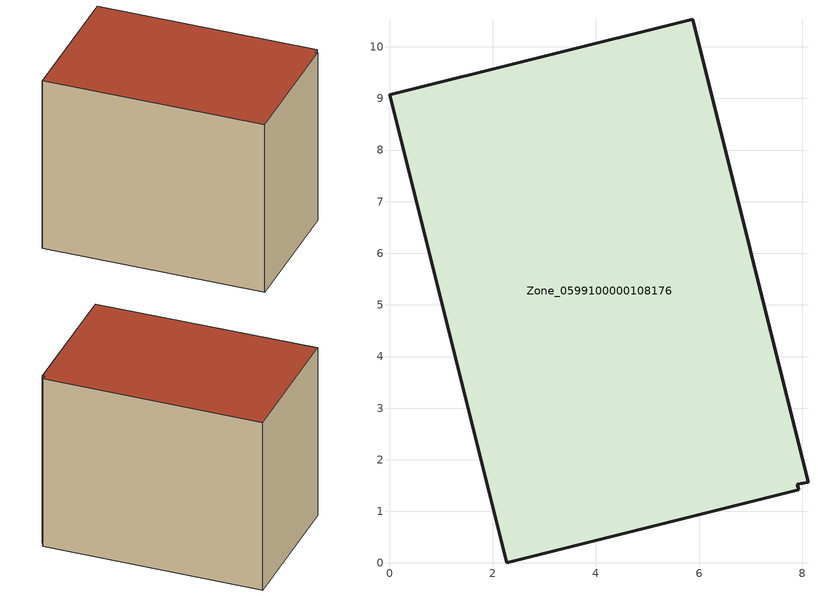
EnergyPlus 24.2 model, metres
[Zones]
Zone_0599100000108176
 floor ground (C_G): 8.11,1.57 7.9,1.52 7.93,1.42 2.27,0 0,9.07 5.87,10.54 z0
 wall outside (C_F): 8.11,1.57 5.87,10.54 0,9.07 2.27,0 7.93,1.42 7.9,1.52 8.11,1.57 z0:7.68
 roof outside (C_R): 7.9,1.52 8.11,1.57 5.87,10.54 0,9.07 2.27,0 7.93,1.42 z7.68
[BUILDING]
Pand.0599100000108176: North Axis=0; Terrain=City; Loads Convergence Tolerance Value=0.04; Temperature Convergence Tolerance Value=0.4; Solar Distribution=FullExterior; Maximum Number of Warmup Days=25; Minimum Number of Warmup Days=1
[Site:Location]
Rotterdam.The.Hague.AP_ZH_NLD Design_Conditions: Latitude=51.96; Longitude=4.45; Time Zone=1; Elevation=-4.5
[SITE:GROUNDTEMPERATURE:BUILDINGSURFACE]
18, 18, 18, 18, 18, 18, 18, 18, 18, 18, 18, 18
[MATERIAL] Thermal Absorptance=0.9; Solar Absorptance=0.7; Visible Absorptance=0.7
Name | Roughness | Thickness | Conductivity | Density | Specific Heat
G.TC.1965-1974 | MediumSmooth | 0.15 | 0.882353 | 540 | 1210
F.TC.1965-1974 | Rough | 0.3 | 0.697674 | 1920 | 840
R.TC.1965-1974 | MediumRough | 0.2 | 0.232558 | 1500 | 1000
[CONSTRUCTION]
C_G: G.TC.1965-1974
C_F: F.TC.1965-1974
C_R: R.TC.1965-1974
[ZONE]
Zone_0599100000108176: Type=1; Multiplier=1; Ceiling Height=Autocalculate; Volume=Autocalculate; Floor Area=autocalculate; Part of Total Floor Area=Yes
[ZONEINFILTRATION:DESIGNFLOWRATE]
Infil_Zone_0599100000108176: Zone or ZoneList or Space or SpaceList=Zone_0599100000108176; Schedule=AlwaysOn; Design Flow Rate Calculation Method=Flow/Area; Flow Rate per Floor Area=0.003; Constant Term Coefficient=1; Temperature Term Coefficient=0; Velocity Term Coefficient=0; Velocity Squared Term Coefficient=0
[HVACTEMPLATE:ZONE:IDEALLOADSAIRSYSTEM]
Zone_0599100000108176: Maximum Heating Supply Air Temperature=50; Minimum Cooling Supply Air Temperature=13; Maximum Heating Supply Air Humidity Ratio=0.0156; Minimum Cooling Supply Air Humidity Ratio=0.0077; Heating Limit=NoLimit; Cooling Limit=NoLimit; Dehumidification Control Type=ConstantSensibleHeatRatio; Cooling Sensible Heat Ratio=0.7; Dehumidification Setpoint=60; Humidification Control Type=None; Humidification Setpoint=30; Outdoor Air Method=None; Outdoor Air Flow Rate per Person=0.00944; Outdoor Air Flow Rate per Zone Floor Area=0; Outdoor Air Flow Rate per Zone=0; Demand Controlled Ventilation Type=None; Outdoor Air Economizer Type=NoEconomizer; Heat Recovery Type=None; Sensible Heat Recovery Effectiveness=0.7; Latent Heat Recovery Effectiveness=0.65
[ZONECONTROL:THERMOSTAT]
ThermostatControl_Zone_0599100000108176: Zone or ZoneList=Zone_0599100000108176; Control Type Schedule=DualSetpointControlType; Control 1=Thermostat_Zone_0599100000108176; Temperature Difference Between Cutout And Setpoint=0
[THERMOSTATSETPOINT:DUALSETPOINT]
Thermostat_Zone_0599100000108176: Heating Setpoint Temperature Schedule=HeatingSetpoint_Zone_0599100000108176; Cooling Setpoint Temperature Schedule=CoolingSetpoint_Zone_0599100000108176
[SCHEDULE:COMPACT]
HeatingSetpoint_Zone_0599100000108176: Through: 12/31, For: AllDays, Until: 24:00, 21
CoolingSetpoint_Zone_0599100000108176: Through: 12/31, For: AllDays, Until: 24:00, 24
DualSetpointControlType: Through: 12/31, For: AllDays, Until: 24:00, 4
AlwaysOn: Through: 12/31, For: AllDays, Until: 24:00, 1
